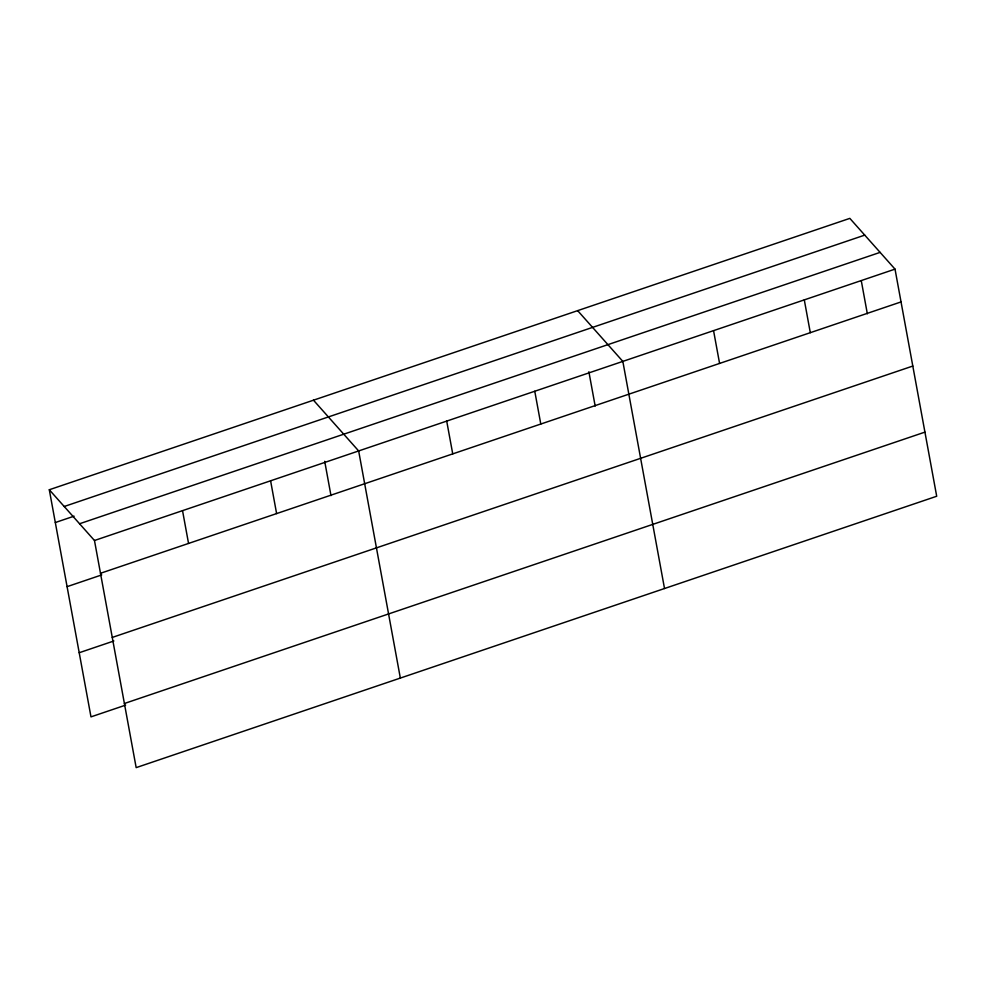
<?xml version="1.0" encoding="UTF-8"?>
<svg xmlns="http://www.w3.org/2000/svg" width="986" height="986" viewBox="0 0 986 986"><rect width="100%" height="100%" fill="white"/><g stroke="black" fill="none" stroke-linecap="round" stroke-linejoin="round"><path stroke-width="1.48" d="M49.3 489.746L849.833 218.374L895.017 269.129L936.7 496.254L136.167 767.626L94.471 540.501L49.3 489.746L90.983 716.871L125.629 705.126M64.213 506.496L864.747 235.124M55.315 522.531L74.086 516.171M79.57 523.751L880.104 252.379M94.471 540.501L895.017 269.129M100.498 573.285L901.031 301.926M67.085 586.658L101.731 574.912M112.268 637.424L912.802 366.052M79.213 652.732L113.858 640.986M124.396 703.499L924.93 432.127M577.66 310.639L622.832 361.394L664.515 588.519M313.474 400.193L358.657 450.947L400.341 678.072M861.333 280.985L867.347 313.807M804.293 299.892L810.307 332.676M713.556 330.643L719.583 363.427M588.876 371.759L595.174 406.072M534.769 391.245L540.796 424.042M446.707 421.096L452.734 453.893M324.702 461.312L330.988 495.613M270.595 480.798L276.61 513.595M182.533 510.649L188.548 543.434"/></g></svg>
